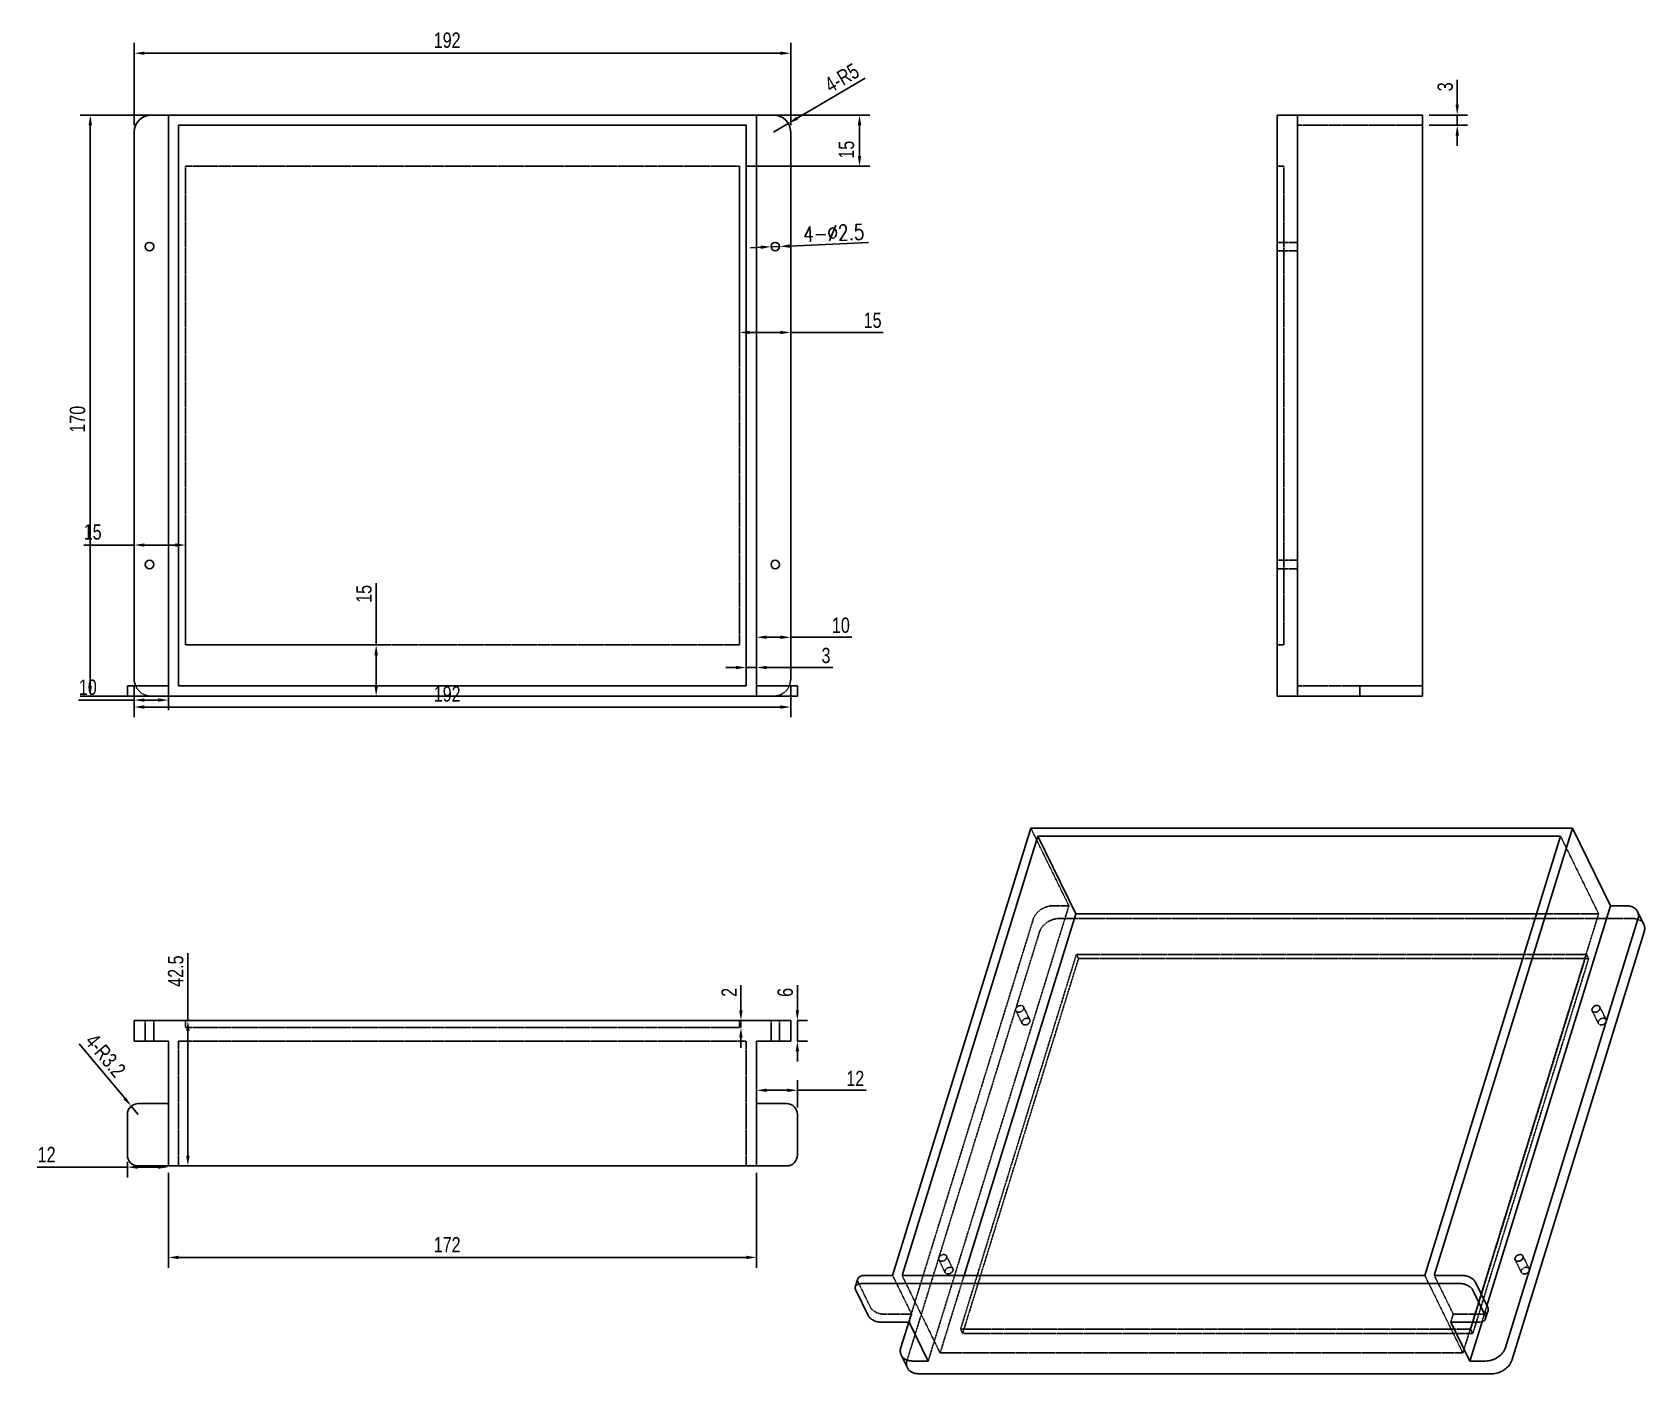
# Model space of a CAD drawing. Header units: millimetres. Extents: x 736 to 1208, y 399 to 792.
import ezdxf

# ---------------------------------------------------------------- set-up
doc = ezdxf.new("R2010")
doc.units = ezdxf.units.MM
doc.linetypes.add('HIDDEN', pattern=[0.2, 0.1, -0.1])
doc.layers.add('02___PRT_ALL_AXES', color=7, linetype='Continuous')
doc.layers.add('DEFAULT_2', color=8, linetype='HIDDEN')
doc.styles.add('CHINESE', font='PMingLiU.ttf', dxfattribs={"width": 0.8})
doc.dimstyles.new('ISO-25-4.5', dxfattribs={"dimtxt": 4.5, "dimasz": 3, "dimexe": 3, "dimexo": 1, "dimgap": 1, "dimtad": 1, "dimdsep": 46, "dimtxsty": 'CHINESE', "dimcen": -2.5, "dimclrd": 6, "dimclre": 6, "dimclrt": 256, "dimadec": 0, "dimazin": 0, "dimtfac": 1, "dimtmove": 0, "dimatfit": 3, "dimfxl": 1, "dimarcsym": 2})

# ---------------------------------------------------------------- blocks, each defined once
blk = doc.blocks.new('*D60')
at = {"color": 6, "linetype": 'Continuous', "lineweight": -2}
for p, q in [((765.74, 764.63), (765.74, 788.7)), ((957.74, 764.63), (957.74, 788.7)), ((768.74, 785.7), (954.74, 785.7))]:
    blk.add_line(p, q, dxfattribs=at)
at = {"color": 6, "linetype": 'Continuous'}
for points in [[(768.74, 786.2), (768.74, 785.2), (765.74, 785.7)], [(954.74, 786.2), (954.74, 785.2), (957.74, 785.7)]]:
    blk.add_solid(points, dxfattribs=at)
at = {"layer": 'Defpoints', "color": 0, "linetype": 'Continuous'}
for p in [(957.74, 785.7), (765.74, 763.63), (957.74, 763.63)]:
    blk.add_point(p, dxfattribs=at)
at = {"linetype": 'Continuous', "insert": (857.27, 791.77), "char_height": 4.5, "attachment_point": 2, "style": 'CHINESE'}
blk.add_mtext('192', dxfattribs=at)
blk = doc.blocks.new('*D61')
at = {"color": 6, "linetype": 'Continuous', "lineweight": -2}
for p, q in [((773.74, 767.63), (749.88, 767.63)), ((752.88, 764.63), (752.88, 600.63)), ((764.94, 597.63), (749.88, 597.63))]:
    blk.add_line(p, q, dxfattribs=at)
at = {"color": 6, "linetype": 'Continuous'}
for points in [[(752.38, 764.63), (753.38, 764.63), (752.88, 767.63)], [(752.38, 600.63), (753.38, 600.63), (752.88, 597.63)]]:
    blk.add_solid(points, dxfattribs=at)
at = {"layer": 'Defpoints', "color": 0, "linetype": 'Continuous'}
for p in [(774.74, 767.63), (752.88, 597.63), (765.94, 597.63)]:
    blk.add_point(p, dxfattribs=at)
at = {"linetype": 'Continuous', "insert": (746.87, 678.64), "char_height": 4.5, "attachment_point": 2, "rotation": 90, "style": 'CHINESE'}
blk.add_mtext('170', dxfattribs=at)
blk = doc.blocks.new('*D62')
at = {"color": 6, "linetype": 'Continuous', "lineweight": -2}
for p, q in [((749.59, 495.98), (762.95, 480.04)), ((766.94, 475.29), (764.88, 477.74))]:
    blk.add_line(p, q, dxfattribs=at)
at = {"color": 6, "linetype": 'Continuous'}
blk.add_solid([(763.34, 480.36), (762.57, 479.72), (764.88, 477.74)], dxfattribs=at)
at = {"layer": 'Defpoints', "color": 0, "linetype": 'Continuous'}
for p in [(764.88, 477.74), (766.94, 475.29)]:
    blk.add_point(p, dxfattribs=at)
at = {"linetype": 'Continuous', "insert": (763.62, 488.59), "char_height": 4.5, "attachment_point": 3, "rotation": 309.9824, "style": 'CHINESE'}
blk.add_mtext('4-R3.2', dxfattribs=at)
blk = doc.blocks.new('*D63')
at = {"color": 6, "linetype": 'Continuous', "lineweight": -2}
for p, q in [((775.74, 458.24), (775.74, 430.47)), ((947.74, 458.24), (947.74, 430.47)), ((778.74, 433.47), (944.74, 433.47))]:
    blk.add_line(p, q, dxfattribs=at)
at = {"color": 6, "linetype": 'Continuous'}
for points in [[(778.74, 433.97), (778.74, 432.97), (775.74, 433.47)], [(944.74, 433.97), (944.74, 432.97), (947.74, 433.47)]]:
    blk.add_solid(points, dxfattribs=at)
at = {"layer": 'Defpoints', "color": 0, "linetype": 'Continuous'}
for p in [(775.74, 459.24), (947.74, 459.24), (947.74, 433.47)]:
    blk.add_point(p, dxfattribs=at)
at = {"linetype": 'Continuous', "insert": (857.27, 439.43), "char_height": 4.5, "attachment_point": 2, "style": 'CHINESE'}
blk.add_mtext('172', dxfattribs=at)
blk = doc.blocks.new('*D64')
at = {"color": 6, "linetype": 'Continuous', "lineweight": -2}
for p, q in [((781.43, 502.74), (781.43, 522.45)), ((771.74, 502.74), (784.43, 502.74)), ((781.43, 463.24), (781.43, 499.74)), ((776.74, 460.24), (784.43, 460.24))]:
    blk.add_line(p, q, dxfattribs=at)
at = {"color": 6, "linetype": 'Continuous'}
for points in [[(780.93, 499.74), (781.93, 499.74), (781.43, 502.74)], [(780.93, 463.24), (781.93, 463.24), (781.43, 460.24)]]:
    blk.add_solid(points, dxfattribs=at)
at = {"layer": 'Defpoints', "color": 0, "linetype": 'Continuous'}
for p in [(770.74, 502.74), (781.43, 502.74), (775.74, 460.24)]:
    blk.add_point(p, dxfattribs=at)
at = {"linetype": 'Continuous', "insert": (777.88, 517.22), "char_height": 4.5, "attachment_point": 5, "rotation": 90, "style": 'CHINESE'}
blk.add_mtext('42.5', dxfattribs=at)
blk = doc.blocks.new('*D65')
at = {"color": 6, "linetype": 'Continuous', "lineweight": -2}
for p, q in [((959.69, 505.74), (959.69, 513.09)), ((959.69, 496.74), (959.69, 502.74)), ((959.74, 502.74), (962.69, 502.74)), ((959.74, 496.74), (962.69, 496.74)), ((959.69, 493.74), (959.69, 490.74))]:
    blk.add_line(p, q, dxfattribs=at)
at = {"color": 6, "linetype": 'Continuous'}
for points in [[(959.19, 505.74), (960.19, 505.74), (959.69, 502.74)], [(959.19, 493.74), (960.19, 493.74), (959.69, 496.74)]]:
    blk.add_solid(points, dxfattribs=at)
at = {"layer": 'Defpoints', "color": 0, "linetype": 'Continuous'}
for p in [(958.74, 502.74), (959.69, 502.74), (958.74, 496.74)]:
    blk.add_point(p, dxfattribs=at)
at = {"linetype": 'Continuous', "insert": (956.15, 510.99), "char_height": 4.5, "attachment_point": 5, "rotation": 90, "style": 'CHINESE'}
blk.add_mtext('6', dxfattribs=at)
blk = doc.blocks.new('*D66')
at = {"color": 6, "linetype": 'Continuous', "lineweight": -2}
for p, q in [((943.18, 505.74), (943.18, 513.11)), ((951.74, 502.74), (940.18, 502.74)), ((942.74, 500.74), (940.18, 500.74)), ((943.18, 500.74), (943.18, 502.74)), ((943.18, 497.74), (943.18, 494.74))]:
    blk.add_line(p, q, dxfattribs=at)
at = {"color": 6, "linetype": 'Continuous'}
for points in [[(942.68, 505.74), (943.68, 505.74), (943.18, 502.74)], [(942.68, 497.74), (943.68, 497.74), (943.18, 500.74)]]:
    blk.add_solid(points, dxfattribs=at)
at = {"layer": 'Defpoints', "color": 0, "linetype": 'Continuous'}
for p in [(943.18, 502.74), (943.74, 500.74), (952.74, 502.74)]:
    blk.add_point(p, dxfattribs=at)
at = {"linetype": 'Continuous', "insert": (939.73, 510.99), "char_height": 4.5, "attachment_point": 5, "rotation": 90, "style": 'CHINESE'}
blk.add_mtext('2', dxfattribs=at)
blk = doc.blocks.new('*D67')
at = {"color": 6, "linetype": 'Continuous', "lineweight": -2}
for p, q in [((979.55, 778.38), (959.63, 766.68)), ((952.74, 762.63), (957.05, 765.16))]:
    blk.add_line(p, q, dxfattribs=at)
at = {"color": 6, "linetype": 'Continuous'}
blk.add_solid([(959.38, 767.11), (959.89, 766.25), (957.05, 765.16)], dxfattribs=at)
at = {"layer": 'Defpoints', "color": 0, "linetype": 'Continuous'}
for p in [(957.05, 765.16), (952.74, 762.63)]:
    blk.add_point(p, dxfattribs=at)
at = {"linetype": 'Continuous', "insert": (972.71, 778.48), "char_height": 4.5, "attachment_point": 5, "rotation": 30.434, "style": 'CHINESE'}
blk.add_mtext('4-R5', dxfattribs=at)
blk = doc.blocks.new('*D68')
at = {"color": 6, "linetype": 'Continuous', "lineweight": -2}
for p, q in [((765.74, 600.63), (765.74, 591.46)), ((957.74, 600.63), (957.74, 591.46)), ((768.74, 594.46), (954.74, 594.46))]:
    blk.add_line(p, q, dxfattribs=at)
at = {"color": 6, "linetype": 'Continuous'}
for points in [[(768.74, 594.96), (768.74, 593.96), (765.74, 594.46)], [(954.74, 594.96), (954.74, 593.96), (957.74, 594.46)]]:
    blk.add_solid(points, dxfattribs=at)
at = {"layer": 'Defpoints', "color": 0, "linetype": 'Continuous'}
for p in [(765.74, 601.63), (957.74, 601.63), (957.74, 594.46)]:
    blk.add_point(p, dxfattribs=at)
at = {"linetype": 'Continuous', "insert": (857.27, 600.53), "char_height": 4.5, "attachment_point": 2, "style": 'CHINESE'}
blk.add_mtext('192', dxfattribs=at)
blk = doc.blocks.new('*D69')
at = {"color": 6, "linetype": 'Continuous', "lineweight": -2}
for p, q in [((765.74, 600.63), (765.74, 593.5)), ((765.74, 596.5), (749.43, 596.5)), ((772.74, 596.5), (768.74, 596.5)), ((775.74, 598.63), (775.74, 593.5))]:
    blk.add_line(p, q, dxfattribs=at)
at = {"color": 6, "linetype": 'Continuous'}
for points in [[(768.74, 597), (768.74, 596), (765.74, 596.5)], [(772.74, 597), (772.74, 596), (775.74, 596.5)]]:
    blk.add_solid(points, dxfattribs=at)
at = {"layer": 'Defpoints', "color": 0, "linetype": 'Continuous'}
for p in [(765.74, 601.63), (775.74, 599.63), (765.74, 596.5)]:
    blk.add_point(p, dxfattribs=at)
at = {"linetype": 'Continuous', "insert": (754.79, 602.51), "char_height": 4.5, "attachment_point": 3, "style": 'CHINESE'}
blk.add_mtext('10', dxfattribs=at)
blk = doc.blocks.new('*D70')
at = {"color": 6, "linetype": 'Continuous', "lineweight": -2}
for p, q in [((947.74, 601.63), (947.74, 617.87)), ((957.74, 603.63), (957.74, 617.87)), ((950.74, 614.87), (954.74, 614.87)), ((957.74, 614.87), (975.6, 614.87))]:
    blk.add_line(p, q, dxfattribs=at)
at = {"color": 6, "linetype": 'Continuous'}
for points in [[(950.74, 615.37), (950.74, 614.37), (947.74, 614.87)], [(954.74, 615.37), (954.74, 614.37), (957.74, 614.87)]]:
    blk.add_solid(points, dxfattribs=at)
at = {"layer": 'Defpoints', "color": 0, "linetype": 'Continuous'}
for p in [(957.74, 614.87), (947.74, 600.63), (957.74, 602.63)]:
    blk.add_point(p, dxfattribs=at)
at = {"linetype": 'Continuous', "insert": (972.42, 618.37), "char_height": 4.5, "attachment_point": 5, "style": 'CHINESE'}
blk.add_mtext('10', dxfattribs=at)
blk = doc.blocks.new('*D71')
at = {"color": 6, "linetype": 'Continuous', "lineweight": -2}
for p, q in [((775.74, 460.24), (775.74, 462.89)), ((763.74, 459.89), (737.37, 459.89)), ((763.74, 461.44), (763.74, 456.89)), ((772.74, 459.89), (766.74, 459.89))]:
    blk.add_line(p, q, dxfattribs=at)
at = {"color": 6, "linetype": 'Continuous'}
for points in [[(766.74, 460.39), (766.74, 459.39), (763.74, 459.89)], [(772.74, 460.39), (772.74, 459.39), (775.74, 459.89)]]:
    blk.add_solid(points, dxfattribs=at)
at = {"layer": 'Defpoints', "color": 0, "linetype": 'Continuous'}
for p in [(763.74, 462.44), (775.74, 459.89), (775.74, 459.24)]:
    blk.add_point(p, dxfattribs=at)
at = {"linetype": 'Continuous', "insert": (742.73, 465.81), "char_height": 4.5, "attachment_point": 3, "style": 'CHINESE'}
blk.add_mtext('12', dxfattribs=at)
blk = doc.blocks.new('*D72')
at = {"color": 6, "linetype": 'Continuous', "lineweight": -2}
for p, q in [((947.74, 495.74), (947.74, 479.36)), ((950.74, 482.36), (956.74, 482.36)), ((959.74, 477.29), (959.74, 485.36)), ((959.74, 482.36), (979.81, 482.36))]:
    blk.add_line(p, q, dxfattribs=at)
at = {"color": 6, "linetype": 'Continuous'}
for points in [[(950.74, 482.86), (950.74, 481.86), (947.74, 482.36)], [(956.74, 482.86), (956.74, 481.86), (959.74, 482.36)]]:
    blk.add_solid(points, dxfattribs=at)
at = {"layer": 'Defpoints', "color": 0, "linetype": 'Continuous'}
for p in [(947.74, 496.74), (947.74, 482.36), (959.74, 476.29)]:
    blk.add_point(p, dxfattribs=at)
at = {"linetype": 'Continuous', "insert": (976.63, 485.82), "char_height": 4.5, "attachment_point": 5, "style": 'CHINESE'}
blk.add_mtext('12', dxfattribs=at)
blk = doc.blocks.new('*D73')
at = {"color": 6, "linetype": 'Continuous', "lineweight": -2}
for p, q in [((949.74, 767.63), (980.86, 767.63)), ((977.86, 764.63), (977.86, 755.63)), ((944.74, 752.63), (980.86, 752.63))]:
    blk.add_line(p, q, dxfattribs=at)
at = {"color": 6, "linetype": 'Continuous'}
for points in [[(977.36, 764.63), (978.36, 764.63), (977.86, 767.63)], [(977.36, 755.63), (978.36, 755.63), (977.86, 752.63)]]:
    blk.add_solid(points, dxfattribs=at)
at = {"layer": 'Defpoints', "color": 0, "linetype": 'Continuous'}
for p in [(948.74, 767.63), (943.74, 752.63), (977.86, 752.63)]:
    blk.add_point(p, dxfattribs=at)
at = {"linetype": 'Continuous', "insert": (971.77, 757.47), "char_height": 4.5, "attachment_point": 2, "rotation": 90, "style": 'CHINESE'}
blk.add_mtext('15', dxfattribs=at)
blk = doc.blocks.new('*D74')
at = {"color": 6, "linetype": 'Continuous', "lineweight": -2}
for p, q in [((957.74, 761.63), (957.74, 701.03)), ((942.74, 751.63), (942.74, 701.03)), ((945.74, 704.03), (954.74, 704.03)), ((957.74, 704.03), (984.79, 704.03))]:
    blk.add_line(p, q, dxfattribs=at)
at = {"color": 6, "linetype": 'Continuous'}
for points in [[(945.74, 704.53), (945.74, 703.53), (942.74, 704.03)], [(954.74, 704.53), (954.74, 703.53), (957.74, 704.03)]]:
    blk.add_solid(points, dxfattribs=at)
at = {"layer": 'Defpoints', "color": 0, "linetype": 'Continuous'}
for p in [(957.74, 762.63), (942.74, 752.63), (957.74, 704.03)]:
    blk.add_point(p, dxfattribs=at)
at = {"linetype": 'Continuous', "insert": (981.7, 707.58), "char_height": 4.5, "attachment_point": 5, "style": 'CHINESE'}
blk.add_mtext('15', dxfattribs=at)
blk = doc.blocks.new('*D75')
at = {"color": 6, "linetype": 'Continuous', "lineweight": -2}
for p, q in [((765.74, 641.84), (751.03, 641.84)), ((765.74, 603.63), (765.74, 644.84)), ((777.74, 641.84), (768.74, 641.84)), ((780.74, 613.63), (780.74, 644.84))]:
    blk.add_line(p, q, dxfattribs=at)
at = {"color": 6, "linetype": 'Continuous'}
for points in [[(768.74, 642.34), (768.74, 641.34), (765.74, 641.84)], [(777.74, 642.34), (777.74, 641.34), (780.74, 641.84)]]:
    blk.add_solid(points, dxfattribs=at)
at = {"layer": 'Defpoints', "color": 0, "linetype": 'Continuous'}
for p in [(765.74, 641.84), (780.74, 612.63), (765.74, 602.63)]:
    blk.add_point(p, dxfattribs=at)
at = {"linetype": 'Continuous', "insert": (756.2, 647.94), "char_height": 4.5, "attachment_point": 3, "style": 'CHINESE'}
blk.add_mtext('15', dxfattribs=at)
blk = doc.blocks.new('*D76')
at = {"color": 6, "linetype": 'Continuous', "lineweight": -2}
for p, q in [((836.49, 612.63), (836.49, 630.65)), ((781.74, 612.63), (839.49, 612.63)), ((836.49, 600.63), (836.49, 609.63)), ((767.94, 597.63), (839.49, 597.63))]:
    blk.add_line(p, q, dxfattribs=at)
at = {"color": 6, "linetype": 'Continuous'}
for points in [[(835.99, 609.63), (836.99, 609.63), (836.49, 612.63)], [(835.99, 600.63), (836.99, 600.63), (836.49, 597.63)]]:
    blk.add_solid(points, dxfattribs=at)
at = {"layer": 'Defpoints', "color": 0, "linetype": 'Continuous'}
for p in [(780.74, 612.63), (766.94, 597.63), (836.49, 597.63)]:
    blk.add_point(p, dxfattribs=at)
at = {"linetype": 'Continuous', "insert": (832.95, 627.56), "char_height": 4.5, "attachment_point": 5, "rotation": 90, "style": 'CHINESE'}
blk.add_mtext('15', dxfattribs=at)
blk = doc.blocks.new('*D77')
at = {"color": 6, "linetype": 'Continuous', "lineweight": -2}
for p, q in [((1152.69, 770.63), (1152.69, 777.87)), ((1144.48, 767.63), (1155.69, 767.63)), ((1144.48, 764.63), (1155.69, 764.63)), ((1152.69, 764.63), (1152.69, 767.63)), ((1152.69, 761.63), (1152.69, 758.63))]:
    blk.add_line(p, q, dxfattribs=at)
at = {"color": 6, "linetype": 'Continuous'}
for points in [[(1152.19, 770.63), (1153.19, 770.63), (1152.69, 767.63)], [(1152.19, 761.63), (1153.19, 761.63), (1152.69, 764.63)]]:
    blk.add_solid(points, dxfattribs=at)
at = {"layer": 'Defpoints', "color": 0, "linetype": 'Continuous'}
for p in [(1143.48, 767.63), (1143.48, 764.63), (1152.69, 767.63)]:
    blk.add_point(p, dxfattribs=at)
at = {"linetype": 'Continuous', "insert": (1149.18, 775.89), "char_height": 4.5, "attachment_point": 5, "rotation": 90, "style": 'CHINESE'}
blk.add_mtext('3', dxfattribs=at)
blk = doc.blocks.new('*D78')
at = {"color": 6, "linetype": 'Continuous', "lineweight": -2}
for p, q in [((944.74, 601.63), (944.74, 609.02)), ((947.74, 601.63), (947.74, 609.02)), ((941.74, 606.02), (938.74, 606.02)), ((944.74, 606.02), (947.74, 606.02)), ((950.74, 606.02), (970.05, 606.02))]:
    blk.add_line(p, q, dxfattribs=at)
at = {"color": 6, "linetype": 'Continuous'}
for points in [[(941.74, 606.52), (941.74, 605.52), (944.74, 606.02)], [(950.74, 606.52), (950.74, 605.52), (947.74, 606.02)]]:
    blk.add_solid(points, dxfattribs=at)
at = {"layer": 'Defpoints', "color": 0, "linetype": 'Continuous'}
for p in [(947.74, 606.02), (944.74, 600.63), (947.74, 600.63)]:
    blk.add_point(p, dxfattribs=at)
at = {"linetype": 'Continuous', "insert": (968.07, 609.52), "char_height": 4.5, "attachment_point": 5, "style": 'CHINESE'}
blk.add_mtext('3', dxfattribs=at)
blk = doc.blocks.new('*D79')
at = {"color": 6, "lineweight": -2}
for p, q in [((948.99, 728.95), (945.99, 728.82)), ((951.99, 729.08), (954.48, 729.18)), ((980.46, 730.29), (957.48, 729.31))]:
    blk.add_line(p, q, dxfattribs=at)
at = {"color": 6}
for points in [[(948.97, 729.45), (949.01, 728.45), (951.99, 729.08)], [(957.46, 729.81), (957.5, 728.81), (954.48, 729.18)]]:
    blk.add_solid(points, dxfattribs=at)
at = {"layer": 'Defpoints', "color": 0}
for p in [(951.99, 729.08), (954.48, 729.18)]:
    blk.add_point(p, dxfattribs=at)
at = {"insert": (970.33, 733.11), "char_height": 4.5, "attachment_point": 5, "rotation": 2.4432, "style": 'CHINESE'}
blk.add_mtext('{\\Ftxt,gbcbig|c134;4-\\Ftxt,gbcbig|c136;∅2.5}', dxfattribs=at)

msp = doc.modelspace()

# ---------------------------------------------------------------- linework, layer by layer
at = {"color": 7, "linetype": 'Continuous'}
for p, q in [((952.736, 767.628), (770.736, 767.628)), ((775.736, 767.628), (775.736, 600.628)), ((778.736, 600.628), (778.736, 764.628)), ((778.736, 764.628), (944.736, 764.628)), ((944.736, 764.628), (944.736, 600.628)), ((947.736, 600.628), (947.736, 767.628)), ((1099.985, 597.628), (1099.985, 767.628)), ((1099.985, 767.628), (1142.485, 767.628)), ((1105.985, 767.628), (1105.985, 597.628)), ((1142.485, 597.628), (1142.485, 767.628)), ((765.736, 762.628), (765.736, 602.628)), ((957.736, 602.628), (957.736, 762.628)), ((763.736, 597.628), (763.736, 600.628)), ((763.736, 600.628), (775.736, 600.628)), ((944.736, 600.628), (778.736, 600.628)), ((947.736, 600.628), (959.736, 600.628)), ((959.736, 597.628), (959.736, 600.628)), ((1124.235, 600.628), (1142.485, 600.628)), ((1124.235, 597.628), (1124.235, 600.628)), ((959.736, 597.628), (763.736, 597.628)), ((1099.985, 597.628), (1142.485, 597.628)), ((1027.972, 559.031), (987.547, 428.215)), ((990.31, 428.215), (1030.009, 556.681)), ((1186.394, 559.031), (1027.972, 559.031)), ((1041.143, 533.992), (1030.009, 556.681)), ((1030.009, 556.681), (1182.905, 556.681)), ((1182.905, 556.681), (1143.206, 428.215)), ((1145.969, 428.215), (1186.394, 559.031)), ((1197.528, 536.342), (1186.394, 559.031)), ((1008.455, 428.215), (1041.143, 533.992)), ((1041.143, 533.992), (1175.893, 533.992)), ((1161.374, 419.347), (1197.528, 536.342)), ((1202.134, 536.342), (1197.528, 536.342)), ((1205.412, 534.628), (1207.242, 530.899)), ((1166.798, 407.093), (1205.529, 532.426)), ((1168.628, 403.364), (1207.359, 528.696)), ((765.736, 496.738), (765.736, 502.738)), ((765.736, 502.738), (957.736, 502.738)), ((957.736, 496.738), (957.736, 502.738)), ((775.736, 496.738), (765.736, 496.738)), ((775.736, 496.738), (775.736, 460.238)), ((957.736, 496.738), (947.736, 496.738)), ((947.736, 496.738), (947.736, 460.238)), ((766.936, 478.488), (775.736, 478.488)), ((947.736, 478.488), (956.536, 478.488)), ((763.736, 463.438), (763.736, 475.288)), ((959.736, 475.288), (959.736, 463.438)), ((956.536, 460.238), (766.936, 460.238)), ((976.634, 424.821), (977.36, 427.171)), ((1153.348, 425.865), (978.715, 425.865)), ((987.547, 428.215), (979.441, 428.215)), ((1143.206, 428.215), (990.31, 428.215)), ((1154.074, 428.215), (1145.969, 428.215)), ((1161.613, 418.86), (1157.998, 426.226)), ((976.744, 423.876), (980.359, 416.51)), ((1160.887, 416.51), (1157.272, 423.876)), ((1160.997, 415.565), (1161.723, 417.915)), ((984.282, 414.521), (992.387, 414.521)), ((992.25, 414.521), (989.954, 407.093)), ((997.954, 403.177), (992.387, 414.521)), ((1150.81, 414.521), (1158.915, 414.521)), ((1156.377, 403.177), (1150.81, 414.521)), ((1156.377, 403.177), (1159.932, 414.682)), ((990.071, 404.891), (991.901, 401.161)), ((993.349, 403.177), (997.954, 403.177)), ((1156.377, 403.177), (1160.982, 403.177)), ((995.179, 399.447), (1162.813, 399.447))]:
    msp.add_line(p, q, dxfattribs=at)
for centre, radius, start, end in [((770.736, 762.628), 5, 90, 180), ((952.736, 762.628), 5, 0, 90), ((770.736, 602.628), 5, 180, 203.78775), ((952.736, 602.628), 5, 336.21225, 0), ((766.936, 475.288), 3.2, 90, 180), ((956.536, 475.288), 3.2, 0, 90), ((766.936, 463.438), 3.2, 180, 270), ((956.536, 463.438), 3.2, 270, 0)]:
    msp.add_arc(centre, radius, start, end, dxfattribs=at)
for points, start_tangent, end_tangent in [([(1205.412, 534.627), (1204.897, 535.343), (1204.148, 535.887), (1203.208, 536.227), (1202.134, 536.342)], (-0.4403985, 0.8978024), (-1, 0)), ([(1205.529, 532.426), (1205.681, 533.578), (1205.412, 534.627)], (0.2952474, 0.9554208), (-0.4403985, 0.8978024)), ([(1207.242, 530.898), (1207.511, 529.848), (1207.359, 528.696)], (0.4403985, -0.8978024), (-0.2952474, -0.9554208)), ([(976.634, 424.821), (976.595, 424.363), (976.744, 423.876)], (-0.2955567, -0.9553252), (0.4405427, -0.8977317)), ([(978.715, 425.865), (977.967, 425.794), (977.343, 425.585), (976.888, 425.252), (976.634, 424.821)], (-1, 0), (-0.2955567, -0.9553252)), ([(977.36, 427.171), (977.614, 427.602), (978.069, 427.935), (978.693, 428.144), (979.441, 428.215)], (0.2955567, 0.9553252), (1, 0)), ([(1157.272, 423.876), (1156.674, 424.638), (1155.718, 425.283), (1154.551, 425.714), (1153.348, 425.865)], (-0.4405427, 0.8977317), (-1, 0)), ([(1154.074, 428.215), (1155.277, 428.064), (1156.444, 427.633), (1157.4, 426.988), (1157.998, 426.226)], (1, 0), (0.4405427, -0.8977317)), ([(980.359, 416.51), (980.957, 415.749), (981.912, 415.104), (983.08, 414.672), (984.282, 414.521)], (0.4405427, -0.8977317), (1, 0)), ([(1158.915, 414.521), (1159.663, 414.593), (1160.287, 414.802), (1160.743, 415.134), (1160.996, 415.565)], (1, 0), (0.2955567, 0.9553252)), ([(1160.996, 415.565), (1161.036, 416.023), (1160.887, 416.51)], (0.2955567, 0.9553252), (-0.4405427, 0.8977317)), ([(1161.613, 418.86), (1161.762, 418.373), (1161.723, 417.915)], (0.4405427, -0.8977317), (-0.2955567, -0.9553252)), ([(989.954, 407.093), (989.802, 405.941), (990.07, 404.891)], (-0.2952474, -0.9554208), (0.4403985, -0.8978024)), ([(1160.982, 403.177), (1162.837, 403.475), (1163.745, 403.837), (1164.593, 404.324), (1166.798, 407.093)], (1, 0), (0.2952474, 0.9554208)), ([(990.07, 404.891), (990.586, 404.176), (991.335, 403.632), (992.275, 403.292), (993.349, 403.177)], (0.4403985, -0.8978024), (1, 0)), ([(995.179, 399.447), (994.105, 399.562), (993.165, 399.902), (992.416, 400.446), (991.901, 401.162)], (-1, 0), (-0.4403985, 0.8978024)), ([(1168.628, 403.364), (1166.423, 400.594), (1165.575, 400.107), (1164.667, 399.745), (1162.813, 399.447)], (-0.2952474, -0.9554208), (-1, 0))]:
    msp.add_spline(points, degree=3, dxfattribs=dict(at, start_tangent=start_tangent, end_tangent=end_tangent))
at = {"layer": '02___PRT_ALL_AXES', "color": 8, "linetype": 'HIDDEN'}
for p, q in [((1099.985, 727.878), (1099.985, 730.378)), ((1105.985, 730.378), (1099.985, 730.378)), ((1105.985, 727.878), (1099.985, 727.878)), ((1105.985, 727.878), (1105.985, 730.378)), ((1105.985, 637.378), (1099.985, 637.378)), ((1099.985, 634.878), (1099.985, 637.378)), ((1105.985, 634.878), (1105.985, 637.378)), ((1105.985, 634.878), (1099.985, 634.878)), ((1025.428, 501.904), (1023.598, 505.633)), ((1027.673, 503.005), (1025.843, 506.735)), ((1193.983, 501.904), (1192.152, 505.633)), ((1196.227, 503.005), (1194.397, 506.735)), ((768.986, 502.738), (768.986, 496.738)), ((768.986, 502.738), (771.486, 502.738)), ((771.486, 502.738), (771.486, 496.738)), ((951.986, 502.738), (954.486, 502.738)), ((951.986, 502.738), (951.986, 496.738)), ((954.486, 502.738), (954.486, 496.738)), ((768.986, 496.738), (771.486, 496.738)), ((951.986, 496.738), (954.486, 496.738)), ((1002.916, 429.054), (1001.086, 432.784)), ((1005.161, 430.156), (1003.33, 433.885)), ((1171.47, 429.054), (1169.64, 432.784)), ((1173.715, 430.156), (1171.885, 433.885))]:
    msp.add_line(p, q, dxfattribs=at)
at = {"layer": '02___PRT_ALL_AXES', "color": 7, "linetype": 'Continuous'}
for centre in [(770.236, 729.128), (953.236, 729.128), (770.236, 636.128), (953.236, 636.128)]:
    msp.add_circle(centre, 1.25, dxfattribs=at)
at = {"layer": '02___PRT_ALL_AXES', "color": 8, "linetype": 'HIDDEN'}
for points, start_tangent, end_tangent in [([(1025.023, 507.163), (1024.386, 507.023), (1023.844, 506.642), (1023.661, 506.394), (1023.554, 506.13), (1023.533, 505.87), (1023.598, 505.633)], (-1, 0), (0.4406608, -0.8976737)), ([(1023.598, 505.633), (1023.914, 505.319), (1024.418, 505.205)], (0.4406608, -0.8976737), (1, 0)), ([(1024.418, 505.205), (1025.055, 505.345), (1025.596, 505.726), (1025.78, 505.975), (1025.887, 506.238), (1025.908, 506.498), (1025.842, 506.735)], (1, 0), (-0.4406608, 0.8976737)), ([(1025.842, 506.735), (1025.526, 507.05), (1025.023, 507.163)], (-0.4406608, 0.8976737), (-1, 0)), ([(1026.853, 503.434), (1026.216, 503.293), (1025.675, 502.912), (1025.491, 502.664), (1025.384, 502.4), (1025.363, 502.141), (1025.429, 501.904)], (-1, 0), (0.4406608, -0.8976737)), ([(1025.429, 501.904), (1025.745, 501.589), (1026.248, 501.475)], (0.4406608, -0.8976737), (1, 0)), ([(1026.248, 501.475), (1026.885, 501.616), (1027.427, 501.997), (1027.61, 502.245), (1027.717, 502.509), (1027.738, 502.768), (1027.673, 503.005)], (1, 0), (-0.4406608, 0.8976737)), ([(1027.673, 503.005), (1027.357, 503.32), (1026.853, 503.434)], (-0.4406608, 0.8976737), (-1, 0)), ([(1195.407, 503.434), (1194.77, 503.293), (1194.229, 502.912), (1194.045, 502.664), (1193.938, 502.4), (1193.917, 502.141), (1193.983, 501.904)], (-1, 0), (0.4406608, -0.8976737)), ([(1193.983, 501.904), (1194.299, 501.589), (1194.802, 501.475)], (0.4406608, -0.8976737), (1, 0)), ([(1194.802, 501.475), (1195.44, 501.616), (1195.981, 501.997), (1196.165, 502.245), (1196.271, 502.509), (1196.292, 502.768), (1196.227, 503.005)], (1, 0), (-0.4406608, 0.8976737)), ([(1196.227, 503.005), (1195.911, 503.32), (1195.407, 503.434)], (-0.4406608, 0.8976737), (-1, 0)), ([(1002.511, 434.314), (1001.873, 434.174), (1001.332, 433.793), (1001.148, 433.544), (1001.042, 433.281), (1001.021, 433.021), (1001.086, 432.784)], (-1, 0), (0.4406608, -0.8976737)), ([(1003.33, 433.885), (1003.014, 434.2), (1002.511, 434.314)], (-0.4406608, 0.8976737), (-1, 0)), ([(1001.086, 432.784), (1001.402, 432.469), (1001.906, 432.356)], (0.4406608, -0.8976737), (1, 0)), ([(1001.906, 432.356), (1002.543, 432.496), (1003.084, 432.877), (1003.268, 433.125), (1003.374, 433.389), (1003.396, 433.649), (1003.33, 433.885)], (1, 0), (-0.4406608, 0.8976737)), ([(1004.341, 430.584), (1003.704, 430.444), (1003.162, 430.063), (1002.979, 429.815), (1002.872, 429.551), (1002.851, 429.291), (1002.916, 429.054)], (-1, 0), (0.4406608, -0.8976737)), ([(1003.736, 428.626), (1004.373, 428.766), (1004.915, 429.147), (1005.098, 429.396), (1005.205, 429.659), (1005.226, 429.919), (1005.16, 430.156)], (1, 0), (-0.4406608, 0.8976737)), ([(1005.16, 430.156), (1004.844, 430.471), (1004.341, 430.584)], (-0.4406608, 0.8976737), (-1, 0)), ([(1172.895, 430.584), (1172.258, 430.444), (1171.717, 430.063), (1171.533, 429.815), (1171.426, 429.551), (1171.405, 429.291), (1171.471, 429.054)], (-1, 0), (0.4406608, -0.8976737)), ([(1172.29, 428.626), (1172.927, 428.766), (1173.469, 429.147), (1173.652, 429.396), (1173.759, 429.659), (1173.78, 429.919), (1173.715, 430.156)], (1, 0), (-0.4406608, 0.8976737)), ([(1173.715, 430.156), (1173.399, 430.471), (1172.895, 430.584)], (-0.4406608, 0.8976737), (-1, 0)), ([(1002.916, 429.054), (1003.232, 428.74), (1003.736, 428.626)], (0.4406608, -0.8976737), (1, 0)), ([(1171.471, 429.054), (1171.787, 428.74), (1172.29, 428.626)], (0.4406608, -0.8976737), (1, 0))]:
    msp.add_spline(points, degree=3, dxfattribs=dict(at, start_tangent=start_tangent, end_tangent=end_tangent))
at = {"layer": '02___PRT_ALL_AXES', "color": 7, "linetype": 'Continuous'}
for points, start_tangent, end_tangent in [([(1193.577, 507.163), (1192.94, 507.023), (1192.398, 506.642), (1192.215, 506.394), (1192.108, 506.13), (1192.087, 505.87), (1192.152, 505.633)], (-1, 0), (0.4406608, -0.8976737)), ([(1192.152, 505.633), (1192.468, 505.319), (1192.972, 505.205)], (0.4406608, -0.8976737), (1, 0)), ([(1192.972, 505.205), (1193.609, 505.345), (1194.151, 505.726), (1194.334, 505.975), (1194.441, 506.238), (1194.462, 506.498), (1194.397, 506.735)], (1, 0), (-0.4406608, 0.8976737)), ([(1194.397, 506.735), (1194.081, 507.05), (1193.577, 507.163)], (-0.4406608, 0.8976737), (-1, 0)), ([(1171.065, 434.314), (1170.428, 434.174), (1169.886, 433.793), (1169.703, 433.544), (1169.596, 433.281), (1169.575, 433.021), (1169.64, 432.784)], (-1, 0), (0.4406608, -0.8976737)), ([(1171.884, 433.885), (1171.568, 434.2), (1171.065, 434.314)], (-0.4406608, 0.8976737), (-1, 0)), ([(1169.64, 432.784), (1169.956, 432.469), (1170.46, 432.356)], (0.4406608, -0.8976737), (1, 0)), ([(1170.46, 432.356), (1171.097, 432.496), (1171.638, 432.877), (1171.822, 433.125), (1171.929, 433.389), (1171.95, 433.649), (1171.884, 433.885)], (1, 0), (-0.4406608, 0.8976737))]:
    msp.add_spline(points, degree=3, dxfattribs=dict(at, start_tangent=start_tangent, end_tangent=end_tangent))
at = {"layer": 'DEFAULT_2', "color": 8, "linetype": 'HIDDEN'}
for p, q in [((1105.985, 764.628), (1142.485, 764.628)), ((780.736, 612.628), (780.736, 752.628)), ((780.736, 752.628), (942.736, 752.628)), ((942.736, 752.628), (942.736, 612.628)), ((1099.985, 752.628), (1101.985, 752.628)), ((1101.985, 612.628), (1101.985, 752.628)), ((942.736, 612.628), (780.736, 612.628)), ((1099.985, 612.628), (1101.985, 612.628)), ((775.736, 597.628), (775.736, 600.628)), ((947.736, 597.628), (947.736, 600.628)), ((1105.985, 600.628), (1124.235, 600.628)), ((1039.106, 536.342), (1027.972, 559.031)), ((1194.039, 533.992), (1182.905, 556.681)), ((997.954, 403.177), (1039.106, 536.342)), ((1039.106, 536.342), (1034.5, 536.342)), ((1194.039, 533.992), (1154.34, 405.527)), ((1175.893, 533.992), (1194.039, 533.992)), ((1030.515, 528.696), (991.784, 403.364)), ((1028.685, 532.426), (992.25, 414.521)), ((1203.964, 532.613), (1036.331, 532.613)), ((1007.411, 412.44), (1041.3, 522.106)), ((1008.021, 411.197), (1041.91, 520.863)), ((1041.91, 520.863), (1041.3, 522.106)), ((1041.3, 522.106), (1190.512, 522.106)), ((1041.91, 520.863), (1191.122, 520.863)), ((1190.512, 522.106), (1156.623, 412.44)), ((1191.122, 520.863), (1157.233, 411.197)), ((1191.122, 520.863), (1190.512, 522.106)), ((780.736, 502.738), (780.736, 500.738)), ((780.736, 500.738), (942.736, 500.738)), ((942.736, 502.738), (942.736, 500.738)), ((778.736, 496.738), (778.736, 460.238)), ((778.736, 496.738), (944.736, 496.738)), ((944.736, 496.738), (944.736, 460.238)), ((977.47, 426.226), (981.085, 418.86)), ((987.547, 428.215), (993.114, 416.871)), ((1001.444, 405.527), (990.31, 428.215)), ((1001.444, 405.527), (1008.455, 428.215)), ((1154.34, 405.527), (1143.206, 428.215)), ((1145.969, 428.215), (1151.536, 416.871)), ((985.008, 416.871), (993.114, 416.871)), ((992.387, 414.521), (993.114, 416.871)), ((1150.81, 414.521), (1151.536, 416.871)), ((1151.536, 416.871), (1159.641, 416.871)), ((1159.932, 414.682), (1161.374, 419.347)), ((1008.021, 411.197), (1007.411, 412.44)), ((1156.623, 412.44), (1007.411, 412.44)), ((1157.233, 411.197), (1008.021, 411.197)), ((1157.233, 411.197), (1156.623, 412.44)), ((1154.34, 405.527), (1001.444, 405.527))]:
    msp.add_line(p, q, dxfattribs=at)
for centre, start, end in [((770.736, 602.628), 203.78775, 270), ((952.736, 602.628), 270, 336.21225)]:
    msp.add_arc(centre, 5, start, end, dxfattribs=at)
for points, start_tangent, end_tangent in [([(1034.5, 536.342), (1032.646, 536.044), (1031.738, 535.682), (1030.89, 535.195), (1028.685, 532.426)], (-1, 0), (-0.2952474, -0.9554208)), ([(1030.515, 528.696), (1032.72, 531.465), (1033.568, 531.952), (1034.476, 532.314), (1036.331, 532.613)], (0.2952474, 0.9554208), (1, 0)), ([(1203.964, 532.613), (1205.038, 532.497), (1205.978, 532.157), (1206.727, 531.614), (1207.242, 530.898)], (1, 0), (0.4403985, -0.8978024)), ([(977.47, 426.226), (977.321, 426.713), (977.36, 427.171)], (-0.4405427, 0.8977317), (0.2955567, 0.9553252)), ([(985.008, 416.871), (983.806, 417.022), (982.638, 417.454), (981.683, 418.099), (981.085, 418.86)], (-1, 0), (-0.4405427, 0.8977317)), ([(1161.723, 417.915), (1161.469, 417.484), (1161.014, 417.152), (1160.389, 416.943), (1159.641, 416.871)], (-0.2955567, -0.9553252), (-1, 0)), ([(991.901, 401.162), (991.632, 402.212), (991.784, 403.364)], (-0.4403985, 0.8978024), (0.2952474, 0.9554208))]:
    msp.add_spline(points, degree=3, dxfattribs=dict(at, start_tangent=start_tangent, end_tangent=end_tangent))

# ---------------------------------------------------------------- dimensions: what is measured, and where the dimension line sits
at = {"color": 2, "linetype": 'Continuous'}
for base, p1, p2, picture, middle in [((957.736, 785.701), (765.736, 763.628), (957.736, 763.628), '*D60', (857.273, 785.701)), ((957.736, 704.029), (942.736, 752.628), (957.736, 762.628), '*D74', (981.7, 704.029)), ((957.736, 614.866), (947.736, 600.628), (957.736, 602.628), '*D70', (972.42, 614.866)), ((947.736, 606.019), (944.736, 600.628), (947.736, 600.628), '*D78', (968.068, 606.019)), ((957.736, 594.465), (765.736, 601.628), (957.736, 601.628), '*D68', (857.273, 594.465)), ((775.736, 459.895), (763.736, 462.438), (775.736, 459.238), '*D71', (740.549, 459.895)), ((947.736, 433.474), (775.736, 459.238), (947.736, 459.238), '*D63', (857.273, 433.474))]:
    dim = msp.add_linear_dim(base=base, p1=p1, p2=p2, dimstyle='ISO-25-4.5', dxfattribs=at)
    dim.commit()
    dim.dimension.update_dxf_attribs({"geometry": picture, "text_midpoint": middle, "dimtype": 160})
for center, mpoint, picture, middle in [((952.736, 762.628), (957.047, 765.161), '*D67', (974.504, 775.417)), ((766.936, 475.288), (764.88, 477.74), '*D62', (754.623, 489.971))]:
    dim = msp.add_radius_dim(center=center, mpoint=mpoint, text='4-<>', dimstyle='ISO-25-4.5', dxfattribs=at)
    dim.commit()
    dim.dimension.update_dxf_attribs({"geometry": picture, "text_midpoint": middle, "dimtype": 164})
for base, p1, p2, angle, picture, middle in [((1152.69, 767.628), (1143.485, 764.628), (1143.485, 767.628), 90, '*D77', (1152.69, 775.885)), ((752.878, 597.628), (774.736, 767.628), (765.936, 597.628), 270, '*D61', (752.878, 678.639)), ((977.862, 752.628), (948.736, 767.628), (943.736, 752.628), 270, '*D73', (977.862, 757.469)), ((765.736, 641.843), (780.736, 612.628), (765.736, 602.628), 180, '*D75', (754.116, 641.843)), ((836.494, 597.628), (780.736, 612.628), (766.936, 597.628), 270, '*D76', (836.494, 627.562)), ((765.736, 596.495), (775.736, 599.628), (765.736, 601.628), 180, '*D69', (752.611, 596.495)), ((781.425, 502.738), (775.736, 460.238), (770.736, 502.738), 90, '*D64', (781.425, 517.223)), ((943.183, 502.738), (943.736, 500.738), (952.736, 502.738), 90, '*D66', (943.183, 510.995)), ((959.689, 502.738), (958.736, 496.738), (958.736, 502.738), 90, '*D65', (959.689, 510.995)), ((947.736, 482.365), (959.736, 476.288), (947.736, 496.738), 180, '*D72', (976.633, 482.365))]:
    dim = msp.add_linear_dim(base=base, p1=p1, p2=p2, angle=angle, dimstyle='ISO-25-4.5', dxfattribs=at)
    dim.commit()
    dim.dimension.update_dxf_attribs({"geometry": picture, "text_midpoint": middle, "dimtype": 160})
dim = msp.add_diameter_dim_2p(p1=(951.987, 729.075), p2=(954.485, 729.182), text='{\\Ftxt,gbcbig|c134;4-\\Ftxt,gbcbig|c136;<>}', dimstyle='ISO-25-4.5')
dim.commit()
dim.dimension.update_dxf_attribs({"geometry": '*D79', "text_midpoint": (970.332, 733.111)})

doc.saveas('drawing.dxf')
